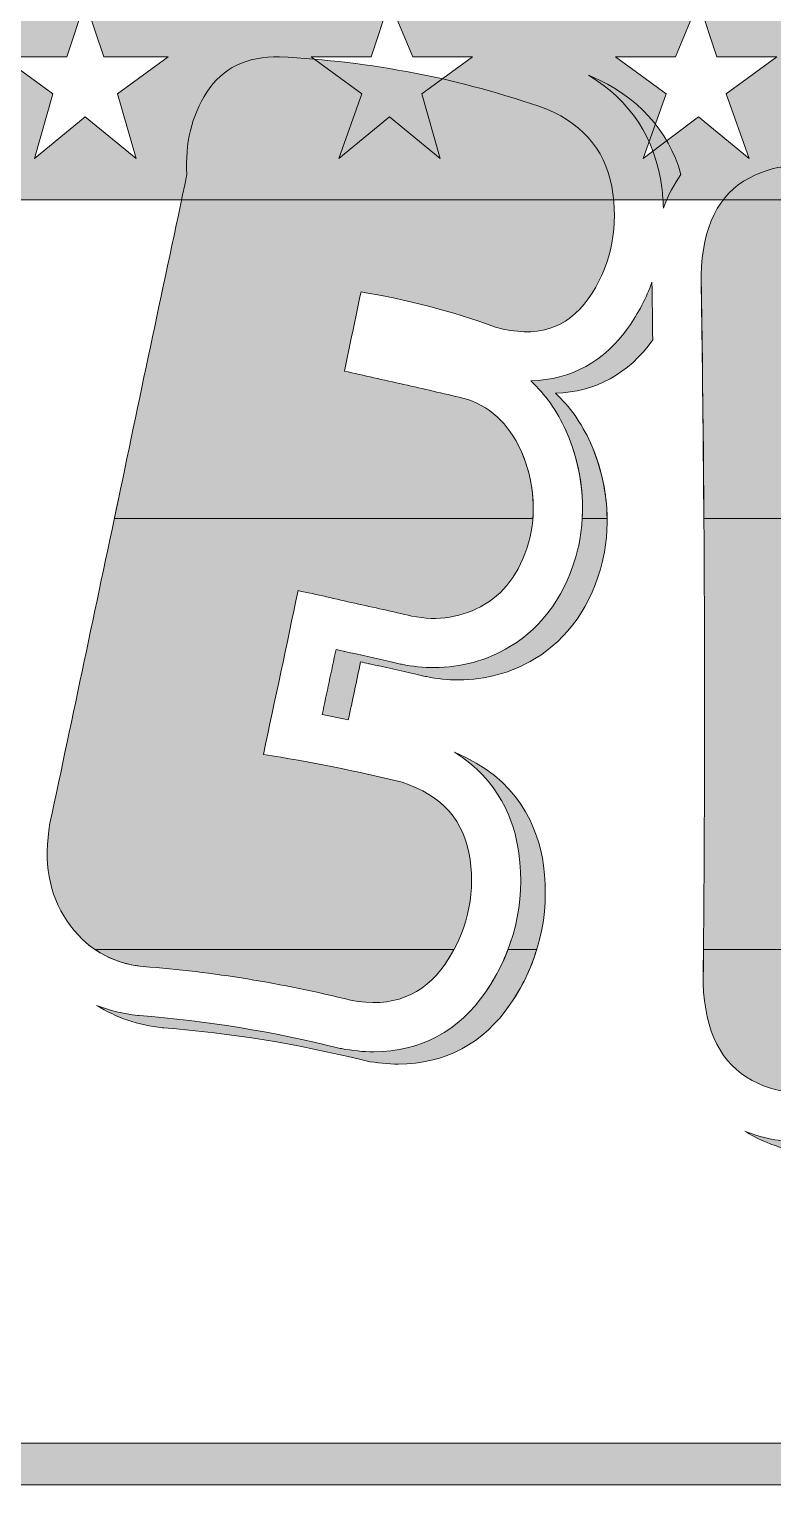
# Model space of a CAD drawing. Header units: inches. Extents: x 50 to 1030, y -795 to -172.
# Drawn here: x 300.8 to 467.4, y -782.2 to -456.2 of the extents above; entities that cross this region are included whole.
import ezdxf

# ---------------------------------------------------------------- set-up
doc = ezdxf.new("R2010")
doc.units = ezdxf.units.IN
doc.header["$MEASUREMENT"] = 0
doc.layers.add('Layer 1', color=7, linetype='Continuous')

# ---------------------------------------------------------------- blocks, each defined once
blk = doc.blocks.new('block 4')
at = {"layer": 'Layer 1', "true_color": 0x2b568d}
h = blk.add_hatch(color=167, dxfattribs=at)
h.dxf.hatch_style = 2
edge = h.paths.add_edge_path()
edge.add_spline(control_points=[(372.81, -673.63), (382.07, -675.38), (389.09, -672.64), (393.96, -665.53), (398.82, -658.52), (400.69, -650.64), (399.57, -642.11), (398.35, -633.46), (393.3, -627.77), (384.32, -624.81), (374.03, -622.3), (363.74, -620.22), (353.26, -618.57), (355.88, -606.31), (358.5, -594.06), (361.02, -581.91), (365.23, -582.78), (369.54, -583.77), (373.75, -584.75), (377.96, -585.63), (382.17, -586.61), (386.47, -587.6), (392.37, -588.8), (397.89, -587.93), (402.84, -584.97), (407.8, -582.02), (411.26, -576.98), (413.04, -569.87), (414.44, -563.3), (413.69, -556.84), (410.98, -550.6), (408.18, -544.36), (403.78, -540.42), (397.98, -538.78), (393.49, -537.8), (389.09, -536.7), (384.69, -535.72), (380.2, -534.73), (375.81, -533.75), (371.41, -532.76), (371.97, -529.81), (372.62, -526.85), (373.28, -523.9), (373.84, -520.94), (374.5, -517.98), (375.15, -515.03), (385.25, -516.67), (395.27, -519.3), (405.28, -522.91), (414.35, -525.43), (421.27, -523.35), (426.05, -516.56), (430.82, -509.77), (432.69, -501.89), (431.57, -493.03), (430.44, -484.16), (425.48, -477.81), (416.78, -474.09), (397.23, -467.2), (377.3, -463.37), (356.91, -462.38), (349.52, -462.27), (344.09, -464.9), (340.63, -470.26), (337.17, -475.63), (335.67, -481.75), (336.14, -488.76), (331, -512.95), (325.85, -537.14), (320.8, -561.44), (315.65, -585.63), (310.6, -609.82), (305.45, -634.01), (303.96, -642.65), (305.17, -649.88), (309.29, -655.9), (313.4, -661.92), (319.02, -665.31), (326.32, -666.08), (342.03, -667.28), (357.47, -669.8), (372.81, -673.63)], knot_values=[0, 0, 0, 0, 1, 1, 1, 2, 2, 2, 3, 3, 3, 4, 4, 4, 5, 5, 5, 6, 6, 6, 7, 7, 7, 8, 8, 8, 9, 9, 9, 10, 10, 10, 11, 11, 11, 12, 12, 12, 13, 13, 13, 14, 14, 14, 15, 15, 15, 16, 16, 16, 17, 17, 17, 18, 18, 18, 19, 19, 19, 20, 20, 20, 21, 21, 21, 22, 22, 22, 23, 23, 23, 24, 24, 24, 25, 25, 25, 26, 26, 26, 27, 27, 27, 27], degree=3, periodic=1)
h = blk.add_hatch(color=167, dxfattribs=at)
h.dxf.hatch_style = 2
edge = h.paths.add_edge_path()
edge.add_spline(control_points=[(426.63, -466.71), (426.44, -466.63), (426.25, -466.56), (426.06, -466.49), (435.44, -472.05), (441.11, -480.64), (442.51, -491.64), (442.7, -493.21), (442.82, -494.75), (442.87, -496.27), (443.94, -493.32), (445.31, -490.85), (446.81, -488.72), (443.94, -478.75), (437.09, -471.18), (426.63, -466.71)], knot_values=[0, 0, 0, 0, 1, 1, 1, 2, 2, 2, 3, 3, 3, 4, 4, 4, 5, 5, 5, 5], degree=3, periodic=1)
h = blk.add_hatch(color=167, dxfattribs=at)
h.dxf.hatch_style = 2
edge = h.paths.add_edge_path()
edge.add_spline(control_points=[(567.32, -680.53), (571.25, -675.6), (573.4, -669.58), (573.68, -662.46), (573.96, -655.35), (571.81, -649.44), (567.32, -644.73), (557.12, -634.88), (546.83, -625.36), (536.36, -615.95), (557.68, -599.64), (568.26, -576), (568.26, -545.02), (566.39, -521.49), (556.75, -503.54), (539.54, -491.17), (531.21, -485.91), (521.95, -483.4), (511.94, -483.72), (501.83, -484.05), (492.2, -486.02), (482.84, -489.53), (475.92, -485.91), (468.9, -485.91), (462.07, -489.53), (455.24, -493.14), (451.6, -500.36), (451.32, -511.31), (452.16, -564.06), (452.34, -616.93), (451.78, -669.8), (452.16, -680.74), (455.9, -687.97), (462.73, -691.58), (469.65, -695.19), (476.57, -695.19), (483.59, -691.58), (490.61, -687.97), (494.35, -680.74), (495, -669.8), (495.1, -660.82), (495.19, -651.74), (495.19, -642.76), (509.32, -654.91), (523.17, -667.5), (536.73, -680.53), (541.41, -685.01), (546.55, -687.31), (552.07, -687.64), (557.68, -687.97), (562.74, -685.56), (567.32, -680.53)], knot_values=[0, 0, 0, 0, 1, 1, 1, 2, 2, 2, 3, 3, 3, 4, 4, 4, 5, 5, 5, 6, 6, 6, 7, 7, 7, 8, 8, 8, 9, 9, 9, 10, 10, 10, 11, 11, 11, 12, 12, 12, 13, 13, 13, 14, 14, 14, 15, 15, 15, 16, 16, 16, 17, 17, 17, 17], degree=3, periodic=1)
edge = h.paths.add_edge_path()
edge.add_spline(control_points=[(515.68, -572.49), (509.88, -577.53), (503.33, -581.36), (496.22, -583.99), (496.13, -583.99), (496.03, -583.99), (495.94, -583.99), (495.66, -583.88), (495.47, -583.88), (495.28, -583.77), (495.19, -568.55), (495.1, -553.34), (494.91, -538.01), (502.3, -535.06), (509.13, -534.18), (515.4, -535.28), (521.67, -536.37), (524.94, -542.17), (525.13, -552.57), (524.57, -560.78), (521.48, -567.46), (515.68, -572.49)], knot_values=[0, 0, 0, 0, 1, 1, 1, 2, 2, 2, 3, 3, 3, 4, 4, 4, 5, 5, 5, 6, 6, 6, 7, 7, 7, 7], degree=3, periodic=1)
h = blk.add_hatch(color=167, dxfattribs=at)
h.dxf.hatch_style = 2
edge = h.paths.add_edge_path()
edge.add_spline(control_points=[(435.07, -522.91), (429.7, -530.53), (422.15, -534.68), (413.18, -534.95), (416.4, -537.92), (419.05, -541.65), (421.04, -546.08), (421.06, -546.12), (421.08, -546.16), (421.1, -546.21), (424.78, -554.68), (425.69, -563.41), (423.82, -572.17), (423.8, -572.29), (423.77, -572.42), (423.74, -572.54), (421.28, -582.39), (416.01, -589.96), (408.49, -594.44), (403.25, -597.57), (397.53, -599.15), (391.49, -599.15), (389.12, -599.15), (386.69, -598.9), (384.27, -598.4), (384.18, -598.39), (384.09, -598.37), (384.01, -598.35), (384.01, -598.35), (381.92, -597.87), (381.92, -597.87), (378.32, -597.04), (374.92, -596.26), (371.5, -595.55), (371.41, -595.53), (371.33, -595.51), (371.24, -595.49), (370.68, -595.36), (370.11, -595.23), (369.53, -595.09), (368.51, -599.94), (367.47, -604.81), (366.44, -609.66), (368.39, -610.02), (370.34, -610.44), (372.29, -610.84), (373.21, -606.52), (374.13, -602.18), (375.04, -597.85), (375.63, -597.98), (376.2, -598.12), (376.75, -598.25), (376.84, -598.27), (376.93, -598.29), (377.01, -598.3), (380.43, -599.02), (383.83, -599.8), (387.43, -600.62), (387.43, -600.62), (389.52, -601.1), (389.52, -601.1), (389.61, -601.12), (389.69, -601.14), (389.78, -601.16), (392.2, -601.65), (394.63, -601.9), (397.01, -601.9), (403.05, -601.9), (408.77, -600.32), (414, -597.2), (421.52, -592.72), (426.79, -585.15), (429.25, -575.29), (429.28, -575.17), (429.31, -575.05), (429.34, -574.93), (431.21, -566.17), (430.29, -557.43), (426.61, -548.96), (426.59, -548.92), (426.57, -548.88), (426.55, -548.83), (424.56, -544.41), (421.91, -540.67), (418.7, -537.71), (427.62, -537.44), (435.14, -533.32), (440.49, -525.78), (440.43, -521.47), (440.38, -517.17), (440.31, -512.87), (439.03, -516.37), (437.3, -519.73), (435.07, -522.91)], knot_values=[0, 0, 0, 0, 1, 1, 1, 2, 2, 2, 3, 3, 3, 4, 4, 4, 5, 5, 5, 6, 6, 6, 7, 7, 7, 8, 8, 8, 9, 9, 9, 10, 10, 10, 11, 11, 11, 12, 12, 12, 13, 13, 13, 14, 14, 14, 15, 15, 15, 16, 16, 16, 17, 17, 17, 18, 18, 18, 19, 19, 19, 20, 20, 20, 21, 21, 21, 22, 22, 22, 23, 23, 23, 24, 24, 24, 25, 25, 25, 26, 26, 26, 27, 27, 27, 28, 28, 28, 29, 29, 29, 30, 30, 30, 31, 31, 31, 31], degree=3, periodic=1)
h = blk.add_hatch(color=167, dxfattribs=at)
h.dxf.hatch_style = 2
edge = h.paths.add_edge_path()
edge.add_spline(control_points=[(396.04, -618.11), (406.03, -624.21), (409.47, -633.34), (410.5, -640.67), (411.97, -651.87), (409.39, -662.64), (403.06, -671.75), (397.06, -680.53), (388.39, -685.17), (377.99, -685.17), (375.67, -685.17), (373.24, -684.93), (370.76, -684.46), (370.56, -684.42), (370.35, -684.38), (370.14, -684.33), (355.44, -680.66), (340.41, -678.22), (325.47, -677.07), (325.37, -677.06), (325.27, -677.06), (325.16, -677.04), (321.88, -676.7), (318.8, -675.9), (315.9, -674.77), (320.25, -677.5), (325.21, -679.23), (330.68, -679.8), (330.78, -679.81), (330.88, -679.82), (330.99, -679.83), (345.93, -680.97), (360.96, -683.41), (375.66, -687.08), (375.86, -687.14), (376.07, -687.18), (376.28, -687.22), (378.75, -687.69), (381.18, -687.93), (383.5, -687.93), (393.9, -687.93), (402.57, -683.29), (408.57, -674.51), (414.9, -665.4), (417.49, -654.63), (416.02, -643.43), (414.82, -634.89), (410.34, -623.9), (396.04, -618.11)], knot_values=[0, 0, 0, 0, 1, 1, 1, 2, 2, 2, 3, 3, 3, 4, 4, 4, 5, 5, 5, 6, 6, 6, 7, 7, 7, 8, 8, 8, 9, 9, 9, 10, 10, 10, 11, 11, 11, 12, 12, 12, 13, 13, 13, 14, 14, 14, 15, 15, 15, 16, 16, 16, 16], degree=3, periodic=1)
h = blk.add_hatch(color=167, dxfattribs=at)
h.dxf.hatch_style = 2
edge = h.paths.add_edge_path()
edge.add_spline(control_points=[(506.03, -669.91), (506.03, -670.09), (506.02, -670.28), (506.01, -670.46), (504.89, -689.2), (495.94, -697.62), (488.64, -701.39), (483.57, -703.99), (478.35, -705.32), (473.12, -705.32), (469.1, -705.32), (465.09, -704.52), (461.15, -702.95), (461.8, -703.36), (462.45, -703.75), (463.09, -704.09), (468.18, -706.74), (473.39, -708.07), (478.64, -708.07), (483.86, -708.07), (489.08, -706.75), (494.15, -704.14), (501.46, -700.38), (510.41, -691.96), (511.53, -673.21), (511.54, -673.03), (511.54, -672.85), (511.54, -672.67), (511.55, -672.47), (511.55, -672.27), (511.55, -672.07), (509.72, -670.39), (507.9, -668.7), (506.06, -667.04), (506.05, -668), (506.04, -668.96), (506.03, -669.91)], knot_values=[0, 0, 0, 0, 1, 1, 1, 2, 2, 2, 3, 3, 3, 4, 4, 4, 5, 5, 5, 6, 6, 6, 7, 7, 7, 8, 8, 8, 9, 9, 9, 10, 10, 10, 11, 11, 11, 12, 12, 12, 12], degree=3, periodic=1)
at = {"layer": 'Layer 1', "lineweight": 0}
for points, knots in [([(372.81, -673.63), (382.07, -675.38), (389.09, -672.64), (393.96, -665.53), (398.82, -658.52), (400.69, -650.64), (399.57, -642.11), (398.35, -633.46), (393.3, -627.77), (384.32, -624.81), (374.03, -622.3), (363.74, -620.22), (353.26, -618.57), (355.88, -606.31), (358.5, -594.06), (361.02, -581.91), (365.23, -582.78), (369.54, -583.77), (373.75, -584.75), (377.96, -585.63), (382.17, -586.61), (386.47, -587.6), (392.37, -588.8), (397.89, -587.93), (402.84, -584.97), (407.8, -582.02), (411.26, -576.98), (413.04, -569.87), (414.44, -563.3), (413.69, -556.84), (410.98, -550.6), (408.18, -544.36), (403.78, -540.42), (397.98, -538.78), (393.49, -537.8), (389.09, -536.7), (384.69, -535.72), (380.2, -534.73), (375.81, -533.75), (371.41, -532.76), (371.97, -529.81), (372.62, -526.85), (373.28, -523.9), (373.84, -520.94), (374.5, -517.98), (375.15, -515.03), (385.25, -516.67), (395.27, -519.3), (405.28, -522.91), (414.35, -525.43), (421.27, -523.35), (426.05, -516.56), (430.82, -509.77), (432.69, -501.89), (431.57, -493.03), (430.44, -484.16), (425.48, -477.81), (416.78, -474.09), (397.23, -467.2), (377.3, -463.37), (356.91, -462.38), (349.52, -462.27), (344.09, -464.9), (340.63, -470.26), (337.17, -475.63), (335.67, -481.75), (336.14, -488.76), (331, -512.95), (325.85, -537.14), (320.8, -561.44), (315.65, -585.63), (310.6, -609.82), (305.45, -634.01), (303.96, -642.65), (305.17, -649.88), (309.29, -655.9), (313.4, -661.92), (319.02, -665.31), (326.32, -666.08), (342.03, -667.28), (357.47, -669.8), (372.81, -673.63)], [0, 0, 0, 0, 1, 1, 1, 2, 2, 2, 3, 3, 3, 4, 4, 4, 5, 5, 5, 6, 6, 6, 7, 7, 7, 8, 8, 8, 9, 9, 9, 10, 10, 10, 11, 11, 11, 12, 12, 12, 13, 13, 13, 14, 14, 14, 15, 15, 15, 16, 16, 16, 17, 17, 17, 18, 18, 18, 19, 19, 19, 20, 20, 20, 21, 21, 21, 22, 22, 22, 23, 23, 23, 24, 24, 24, 25, 25, 25, 26, 26, 26, 27, 27, 27, 27]), ([(426.63, -466.71), (426.44, -466.63), (426.25, -466.56), (426.06, -466.49), (435.44, -472.05), (441.11, -480.64), (442.51, -491.64), (442.7, -493.21), (442.82, -494.75), (442.87, -496.27), (443.94, -493.32), (445.31, -490.85), (446.81, -488.72), (443.94, -478.75), (437.09, -471.18), (426.63, -466.71)], [0, 0, 0, 0, 1, 1, 1, 2, 2, 2, 3, 3, 3, 4, 4, 4, 5, 5, 5, 5]), ([(567.32, -680.53), (571.25, -675.6), (573.4, -669.58), (573.68, -662.46), (573.96, -655.35), (571.81, -649.44), (567.32, -644.73), (557.12, -634.88), (546.83, -625.36), (536.36, -615.95), (557.68, -599.64), (568.26, -576), (568.26, -545.02), (566.39, -521.49), (556.75, -503.54), (539.54, -491.17), (531.21, -485.91), (521.95, -483.4), (511.94, -483.72), (501.83, -484.05), (492.2, -486.02), (482.84, -489.53), (475.92, -485.91), (468.9, -485.91), (462.07, -489.53), (455.24, -493.14), (451.6, -500.36), (451.32, -511.31), (452.16, -564.06), (452.34, -616.93), (451.78, -669.8), (452.16, -680.74), (455.9, -687.97), (462.73, -691.58), (469.65, -695.19), (476.57, -695.19), (483.59, -691.58), (490.61, -687.97), (494.35, -680.74), (495, -669.8), (495.1, -660.82), (495.19, -651.74), (495.19, -642.76), (509.32, -654.91), (523.17, -667.5), (536.73, -680.53), (541.41, -685.01), (546.55, -687.31), (552.07, -687.64), (557.68, -687.97), (562.74, -685.56), (567.32, -680.53)], [0, 0, 0, 0, 1, 1, 1, 2, 2, 2, 3, 3, 3, 4, 4, 4, 5, 5, 5, 6, 6, 6, 7, 7, 7, 8, 8, 8, 9, 9, 9, 10, 10, 10, 11, 11, 11, 12, 12, 12, 13, 13, 13, 14, 14, 14, 15, 15, 15, 16, 16, 16, 17, 17, 17, 17]), ([(435.07, -522.91), (429.7, -530.53), (422.15, -534.68), (413.18, -534.95), (416.4, -537.92), (419.05, -541.65), (421.04, -546.08), (421.06, -546.12), (421.08, -546.16), (421.1, -546.21), (424.78, -554.68), (425.69, -563.41), (423.82, -572.17), (423.8, -572.29), (423.77, -572.42), (423.74, -572.54), (421.28, -582.39), (416.01, -589.96), (408.49, -594.44), (403.25, -597.57), (397.53, -599.15), (391.49, -599.15), (389.12, -599.15), (386.69, -598.9), (384.27, -598.4), (384.18, -598.39), (384.09, -598.37), (384.01, -598.35), (384.01, -598.35), (381.92, -597.87), (381.92, -597.87), (378.32, -597.04), (374.92, -596.26), (371.5, -595.55), (371.41, -595.53), (371.33, -595.51), (371.24, -595.49), (370.68, -595.36), (370.11, -595.23), (369.53, -595.09), (368.51, -599.94), (367.47, -604.81), (366.44, -609.66), (368.39, -610.02), (370.34, -610.44), (372.29, -610.84), (373.21, -606.52), (374.13, -602.18), (375.04, -597.85), (375.63, -597.98), (376.2, -598.12), (376.75, -598.25), (376.84, -598.27), (376.93, -598.29), (377.01, -598.3), (380.43, -599.02), (383.83, -599.8), (387.43, -600.62), (387.43, -600.62), (389.52, -601.1), (389.52, -601.1), (389.61, -601.12), (389.69, -601.14), (389.78, -601.16), (392.2, -601.65), (394.63, -601.9), (397.01, -601.9), (403.05, -601.9), (408.77, -600.32), (414, -597.2), (421.52, -592.72), (426.79, -585.15), (429.25, -575.29), (429.28, -575.17), (429.31, -575.05), (429.34, -574.93), (431.21, -566.17), (430.29, -557.43), (426.61, -548.96), (426.59, -548.92), (426.57, -548.88), (426.55, -548.83), (424.56, -544.41), (421.91, -540.67), (418.7, -537.71), (427.62, -537.44), (435.14, -533.32), (440.49, -525.78), (440.43, -521.47), (440.38, -517.17), (440.31, -512.87), (439.03, -516.37), (437.3, -519.73), (435.07, -522.91)], [0, 0, 0, 0, 1, 1, 1, 2, 2, 2, 3, 3, 3, 4, 4, 4, 5, 5, 5, 6, 6, 6, 7, 7, 7, 8, 8, 8, 9, 9, 9, 10, 10, 10, 11, 11, 11, 12, 12, 12, 13, 13, 13, 14, 14, 14, 15, 15, 15, 16, 16, 16, 17, 17, 17, 18, 18, 18, 19, 19, 19, 20, 20, 20, 21, 21, 21, 22, 22, 22, 23, 23, 23, 24, 24, 24, 25, 25, 25, 26, 26, 26, 27, 27, 27, 28, 28, 28, 29, 29, 29, 30, 30, 30, 31, 31, 31, 31]), ([(396.04, -618.11), (406.03, -624.21), (409.47, -633.34), (410.5, -640.67), (411.97, -651.87), (409.39, -662.64), (403.06, -671.75), (397.06, -680.53), (388.39, -685.17), (377.99, -685.17), (375.67, -685.17), (373.24, -684.93), (370.76, -684.46), (370.56, -684.42), (370.35, -684.38), (370.14, -684.33), (355.44, -680.66), (340.41, -678.22), (325.47, -677.07), (325.37, -677.06), (325.27, -677.06), (325.16, -677.04), (321.88, -676.7), (318.8, -675.9), (315.9, -674.77), (320.25, -677.5), (325.21, -679.23), (330.68, -679.8), (330.78, -679.81), (330.88, -679.82), (330.99, -679.83), (345.93, -680.97), (360.96, -683.41), (375.66, -687.08), (375.86, -687.14), (376.07, -687.18), (376.28, -687.22), (378.75, -687.69), (381.18, -687.93), (383.5, -687.93), (393.9, -687.93), (402.57, -683.29), (408.57, -674.51), (414.9, -665.4), (417.49, -654.63), (416.02, -643.43), (414.82, -634.89), (410.34, -623.9), (396.04, -618.11)], [0, 0, 0, 0, 1, 1, 1, 2, 2, 2, 3, 3, 3, 4, 4, 4, 5, 5, 5, 6, 6, 6, 7, 7, 7, 8, 8, 8, 9, 9, 9, 10, 10, 10, 11, 11, 11, 12, 12, 12, 13, 13, 13, 14, 14, 14, 15, 15, 15, 16, 16, 16, 16]), ([(506.03, -669.91), (506.03, -670.09), (506.02, -670.28), (506.01, -670.46), (504.89, -689.2), (495.94, -697.62), (488.64, -701.39), (483.57, -703.99), (478.35, -705.32), (473.12, -705.32), (469.1, -705.32), (465.09, -704.52), (461.15, -702.95), (461.8, -703.36), (462.45, -703.75), (463.09, -704.09), (468.18, -706.74), (473.39, -708.07), (478.64, -708.07), (483.86, -708.07), (489.08, -706.75), (494.15, -704.14), (501.46, -700.38), (510.41, -691.96), (511.53, -673.21), (511.54, -673.03), (511.54, -672.85), (511.54, -672.67), (511.55, -672.47), (511.55, -672.27), (511.55, -672.07), (509.72, -670.39), (507.9, -668.7), (506.06, -667.04), (506.05, -668), (506.04, -668.96), (506.03, -669.91)], [0, 0, 0, 0, 1, 1, 1, 2, 2, 2, 3, 3, 3, 4, 4, 4, 5, 5, 5, 6, 6, 6, 7, 7, 7, 8, 8, 8, 9, 9, 9, 10, 10, 10, 11, 11, 11, 12, 12, 12, 12])]:
    blk.add_open_spline(points, degree=3, knots=knots, dxfattribs=at)
blk = doc.blocks.new('block 5')
at = {"layer": 'Layer 1', "true_color": 0xd21b30}
h = blk.add_hatch(color=242, dxfattribs=at)
h.dxf.hatch_style = 2
edge = h.paths.add_edge_path()
edge.add_spline(control_points=[(319.89, -565.74), (319.89, -565.74), (413.62, -565.74), (413.62, -565.74), (414.02, -560.59), (413.12, -555.53), (410.98, -550.6), (408.18, -544.36), (403.78, -540.42), (397.98, -538.78), (393.49, -537.8), (389.09, -536.7), (384.69, -535.72), (380.2, -534.73), (375.81, -533.75), (371.41, -532.76), (371.97, -529.81), (372.62, -526.85), (373.28, -523.9), (373.84, -520.94), (374.5, -517.98), (375.15, -515.03), (385.25, -516.67), (395.27, -519.3), (405.28, -522.91), (414.35, -525.43), (421.27, -523.35), (426.05, -516.56), (430.82, -509.77), (432.69, -501.89), (431.57, -493.03), (430.44, -484.16), (425.48, -477.81), (416.78, -474.09), (397.23, -467.2), (377.3, -463.37), (356.91, -462.38), (349.52, -462.27), (344.09, -464.9), (340.63, -470.26), (337.17, -475.63), (335.67, -481.75), (336.14, -488.76), (331, -512.95), (325.85, -537.14), (320.8, -561.44), (320.49, -562.87), (320.19, -564.31), (319.89, -565.74)], knot_values=[0, 0, 0, 0, 1, 1, 1, 2, 2, 2, 3, 3, 3, 4, 4, 4, 5, 5, 5, 6, 6, 6, 7, 7, 7, 8, 8, 8, 9, 9, 9, 10, 10, 10, 11, 11, 11, 12, 12, 12, 13, 13, 13, 14, 14, 14, 15, 15, 15, 16, 16, 16, 16], degree=3, periodic=1)
h = blk.add_hatch(color=242, dxfattribs=at)
h.dxf.hatch_style = 2
edge = h.paths.add_edge_path()
edge.add_spline(control_points=[(426.63, -466.71), (426.44, -466.63), (426.25, -466.56), (426.06, -466.49), (435.44, -472.05), (441.11, -480.64), (442.51, -491.64), (442.7, -493.21), (442.82, -494.75), (442.87, -496.27), (443.94, -493.32), (445.31, -490.85), (446.81, -488.72), (443.94, -478.75), (437.09, -471.18), (426.63, -466.71)], knot_values=[0, 0, 0, 0, 1, 1, 1, 2, 2, 2, 3, 3, 3, 4, 4, 4, 5, 5, 5, 5], degree=3, periodic=1)
h = blk.add_hatch(color=242, dxfattribs=at)
h.dxf.hatch_style = 2
edge = h.paths.add_edge_path()
edge.add_spline(control_points=[(495.17, -565.74), (495.1, -556.52), (495.02, -547.29), (494.91, -538.01), (502.3, -535.06), (509.13, -534.18), (515.4, -535.28), (521.67, -536.37), (524.94, -542.17), (525.13, -552.57), (524.79, -557.53), (523.51, -561.92), (521.29, -565.74), (521.29, -565.74), (566.46, -565.74), (566.46, -565.74), (567.64, -559.24), (568.26, -552.34), (568.26, -545.02), (566.39, -521.49), (556.75, -503.54), (539.54, -491.17), (531.21, -485.91), (521.95, -483.4), (511.94, -483.72), (501.83, -484.05), (492.2, -486.02), (482.84, -489.53), (475.92, -485.91), (468.9, -485.91), (462.07, -489.53), (455.24, -493.14), (451.6, -500.36), (451.32, -511.31), (451.6, -529.44), (451.79, -547.59), (451.92, -565.74), (451.92, -565.74), (495.17, -565.74), (495.17, -565.74)], knot_values=[0, 0, 0, 0, 1, 1, 1, 2, 2, 2, 3, 3, 3, 4, 4, 4, 5, 5, 5, 6, 6, 6, 7, 7, 7, 8, 8, 8, 9, 9, 9, 10, 10, 10, 11, 11, 11, 12, 12, 12, 13, 13, 13, 13], degree=3, periodic=1)
h = blk.add_hatch(color=242, dxfattribs=at)
h.dxf.hatch_style = 2
edge = h.paths.add_edge_path()
edge.add_spline(control_points=[(421.1, -546.21), (423.88, -552.6), (425.07, -559.15), (424.69, -565.74), (424.69, -565.74), (430.26, -565.74), (430.26, -565.74), (430.21, -560.08), (429, -554.47), (426.61, -548.96), (426.59, -548.92), (426.57, -548.88), (426.55, -548.83), (424.56, -544.41), (421.91, -540.67), (418.7, -537.71), (427.62, -537.44), (435.14, -533.32), (440.49, -525.78), (440.43, -521.47), (440.38, -517.17), (440.31, -512.87), (439.03, -516.37), (437.3, -519.73), (435.07, -522.91), (429.7, -530.53), (422.15, -534.68), (413.18, -534.95), (416.4, -537.92), (419.05, -541.65), (421.04, -546.08), (421.06, -546.12), (421.08, -546.16), (421.1, -546.21)], knot_values=[0, 0, 0, 0, 1, 1, 1, 2, 2, 2, 3, 3, 3, 4, 4, 4, 5, 5, 5, 6, 6, 6, 7, 7, 7, 8, 8, 8, 9, 9, 9, 10, 10, 10, 11, 11, 11, 11], degree=3, periodic=1)
h = blk.add_hatch(color=242, dxfattribs=at)
h.dxf.hatch_style = 2
edge = h.paths.add_edge_path()
edge.add_spline(control_points=[(315.54, -662.23), (318.62, -664.34), (322.19, -665.64), (326.32, -666.08), (342.03, -667.28), (357.47, -669.8), (372.81, -673.63), (382.07, -675.38), (389.09, -672.64), (393.96, -665.53), (394.7, -664.45), (395.36, -663.35), (395.96, -662.23), (395.96, -662.23), (315.54, -662.23), (315.54, -662.23)], knot_values=[0, 0, 0, 0, 1, 1, 1, 2, 2, 2, 3, 3, 3, 4, 4, 4, 5, 5, 5, 5], degree=3, periodic=1)
h = blk.add_hatch(color=242, dxfattribs=at)
h.dxf.hatch_style = 2
edge = h.paths.add_edge_path()
edge.add_spline(control_points=[(408.04, -662.23), (406.78, -665.55), (405.14, -668.75), (403.06, -671.75), (397.06, -680.53), (388.39, -685.17), (377.99, -685.17), (375.67, -685.17), (373.24, -684.93), (370.76, -684.46), (370.56, -684.42), (370.35, -684.38), (370.14, -684.33), (355.44, -680.66), (340.41, -678.22), (325.47, -677.07), (325.37, -677.06), (325.27, -677.06), (325.16, -677.04), (321.88, -676.7), (318.8, -675.9), (315.9, -674.77), (320.25, -677.5), (325.21, -679.23), (330.68, -679.8), (330.78, -679.81), (330.88, -679.82), (330.99, -679.83), (345.93, -680.97), (360.96, -683.41), (375.66, -687.08), (375.86, -687.14), (376.07, -687.18), (376.28, -687.22), (378.75, -687.69), (381.18, -687.93), (383.5, -687.93), (393.9, -687.93), (402.57, -683.29), (408.57, -674.51), (411.23, -670.68), (413.19, -666.55), (414.5, -662.23), (414.5, -662.23), (408.04, -662.23), (408.04, -662.23)], knot_values=[0, 0, 0, 0, 1, 1, 1, 2, 2, 2, 3, 3, 3, 4, 4, 4, 5, 5, 5, 6, 6, 6, 7, 7, 7, 8, 8, 8, 9, 9, 9, 10, 10, 10, 11, 11, 11, 12, 12, 12, 13, 13, 13, 14, 14, 14, 15, 15, 15, 15], degree=3, periodic=1)
h = blk.add_hatch(color=242, dxfattribs=at)
h.dxf.hatch_style = 2
edge = h.paths.add_edge_path()
edge.add_spline(control_points=[(451.84, -662.23), (451.81, -664.75), (451.81, -667.28), (451.78, -669.8), (452.16, -680.74), (455.9, -687.97), (462.73, -691.58), (469.65, -695.19), (476.57, -695.19), (483.59, -691.58), (490.61, -687.97), (494.35, -680.74), (495, -669.8), (495.03, -667.29), (495.05, -664.75), (495.08, -662.23), (495.08, -662.23), (451.84, -662.23), (451.84, -662.23)], knot_values=[0, 0, 0, 0, 1, 1, 1, 2, 2, 2, 3, 3, 3, 4, 4, 4, 5, 5, 5, 6, 6, 6, 6], degree=3, periodic=1)
h = blk.add_hatch(color=242, dxfattribs=at)
h.dxf.hatch_style = 2
edge = h.paths.add_edge_path()
edge.add_spline(control_points=[(506.03, -669.91), (506.03, -670.09), (506.02, -670.28), (506.01, -670.46), (504.89, -689.2), (495.94, -697.62), (488.64, -701.39), (483.57, -703.99), (478.35, -705.32), (473.12, -705.32), (469.1, -705.32), (465.09, -704.52), (461.15, -702.95), (461.8, -703.36), (462.45, -703.75), (463.09, -704.09), (468.18, -706.74), (473.39, -708.07), (478.64, -708.07), (483.86, -708.07), (489.08, -706.75), (494.15, -704.14), (501.46, -700.38), (510.41, -691.96), (511.53, -673.21), (511.54, -673.03), (511.54, -672.85), (511.54, -672.67), (511.55, -672.47), (511.55, -672.27), (511.55, -672.07), (509.72, -670.39), (507.9, -668.7), (506.06, -667.04), (506.05, -668), (506.04, -668.96), (506.03, -669.91)], knot_values=[0, 0, 0, 0, 1, 1, 1, 2, 2, 2, 3, 3, 3, 4, 4, 4, 5, 5, 5, 6, 6, 6, 7, 7, 7, 8, 8, 8, 9, 9, 9, 10, 10, 10, 11, 11, 11, 12, 12, 12, 12], degree=3, periodic=1)
at = {"layer": 'Layer 1', "lineweight": 0}
for points, knots in [([(319.89, -565.74), (319.89, -565.74), (413.62, -565.74), (413.62, -565.74), (414.02, -560.59), (413.12, -555.53), (410.98, -550.6), (408.18, -544.36), (403.78, -540.42), (397.98, -538.78), (393.49, -537.8), (389.09, -536.7), (384.69, -535.72), (380.2, -534.73), (375.81, -533.75), (371.41, -532.76), (371.97, -529.81), (372.62, -526.85), (373.28, -523.9), (373.84, -520.94), (374.5, -517.98), (375.15, -515.03), (385.25, -516.67), (395.27, -519.3), (405.28, -522.91), (414.35, -525.43), (421.27, -523.35), (426.05, -516.56), (430.82, -509.77), (432.69, -501.89), (431.57, -493.03), (430.44, -484.16), (425.48, -477.81), (416.78, -474.09), (397.23, -467.2), (377.3, -463.37), (356.91, -462.38), (349.52, -462.27), (344.09, -464.9), (340.63, -470.26), (337.17, -475.63), (335.67, -481.75), (336.14, -488.76), (331, -512.95), (325.85, -537.14), (320.8, -561.44), (320.49, -562.87), (320.19, -564.31), (319.89, -565.74)], [0, 0, 0, 0, 1, 1, 1, 2, 2, 2, 3, 3, 3, 4, 4, 4, 5, 5, 5, 6, 6, 6, 7, 7, 7, 8, 8, 8, 9, 9, 9, 10, 10, 10, 11, 11, 11, 12, 12, 12, 13, 13, 13, 14, 14, 14, 15, 15, 15, 16, 16, 16, 16]), ([(426.63, -466.71), (426.44, -466.63), (426.25, -466.56), (426.06, -466.49), (435.44, -472.05), (441.11, -480.64), (442.51, -491.64), (442.7, -493.21), (442.82, -494.75), (442.87, -496.27), (443.94, -493.32), (445.31, -490.85), (446.81, -488.72), (443.94, -478.75), (437.09, -471.18), (426.63, -466.71)], [0, 0, 0, 0, 1, 1, 1, 2, 2, 2, 3, 3, 3, 4, 4, 4, 5, 5, 5, 5]), ([(495.17, -565.74), (495.1, -556.52), (495.02, -547.29), (494.91, -538.01), (502.3, -535.06), (509.13, -534.18), (515.4, -535.28), (521.67, -536.37), (524.94, -542.17), (525.13, -552.57), (524.79, -557.53), (523.51, -561.92), (521.29, -565.74), (521.29, -565.74), (566.46, -565.74), (566.46, -565.74), (567.64, -559.24), (568.26, -552.34), (568.26, -545.02), (566.39, -521.49), (556.75, -503.54), (539.54, -491.17), (531.21, -485.91), (521.95, -483.4), (511.94, -483.72), (501.83, -484.05), (492.2, -486.02), (482.84, -489.53), (475.92, -485.91), (468.9, -485.91), (462.07, -489.53), (455.24, -493.14), (451.6, -500.36), (451.32, -511.31), (451.6, -529.44), (451.79, -547.59), (451.92, -565.74), (451.92, -565.74), (495.17, -565.74), (495.17, -565.74)], [0, 0, 0, 0, 1, 1, 1, 2, 2, 2, 3, 3, 3, 4, 4, 4, 5, 5, 5, 6, 6, 6, 7, 7, 7, 8, 8, 8, 9, 9, 9, 10, 10, 10, 11, 11, 11, 12, 12, 12, 13, 13, 13, 13]), ([(421.1, -546.21), (423.88, -552.6), (425.07, -559.15), (424.69, -565.74), (424.69, -565.74), (430.26, -565.74), (430.26, -565.74), (430.21, -560.08), (429, -554.47), (426.61, -548.96), (426.59, -548.92), (426.57, -548.88), (426.55, -548.83), (424.56, -544.41), (421.91, -540.67), (418.7, -537.71), (427.62, -537.44), (435.14, -533.32), (440.49, -525.78), (440.43, -521.47), (440.38, -517.17), (440.31, -512.87), (439.03, -516.37), (437.3, -519.73), (435.07, -522.91), (429.7, -530.53), (422.15, -534.68), (413.18, -534.95), (416.4, -537.92), (419.05, -541.65), (421.04, -546.08), (421.06, -546.12), (421.08, -546.16), (421.1, -546.21)], [0, 0, 0, 0, 1, 1, 1, 2, 2, 2, 3, 3, 3, 4, 4, 4, 5, 5, 5, 6, 6, 6, 7, 7, 7, 8, 8, 8, 9, 9, 9, 10, 10, 10, 11, 11, 11, 11]), ([(315.54, -662.23), (318.62, -664.34), (322.19, -665.64), (326.32, -666.08), (342.03, -667.28), (357.47, -669.8), (372.81, -673.63), (382.07, -675.38), (389.09, -672.64), (393.96, -665.53), (394.7, -664.45), (395.36, -663.35), (395.96, -662.23), (395.96, -662.23), (315.54, -662.23), (315.54, -662.23)], [0, 0, 0, 0, 1, 1, 1, 2, 2, 2, 3, 3, 3, 4, 4, 4, 5, 5, 5, 5]), ([(408.04, -662.23), (406.78, -665.55), (405.14, -668.75), (403.06, -671.75), (397.06, -680.53), (388.39, -685.17), (377.99, -685.17), (375.67, -685.17), (373.24, -684.93), (370.76, -684.46), (370.56, -684.42), (370.35, -684.38), (370.14, -684.33), (355.44, -680.66), (340.41, -678.22), (325.47, -677.07), (325.37, -677.06), (325.27, -677.06), (325.16, -677.04), (321.88, -676.7), (318.8, -675.9), (315.9, -674.77), (320.25, -677.5), (325.21, -679.23), (330.68, -679.8), (330.78, -679.81), (330.88, -679.82), (330.99, -679.83), (345.93, -680.97), (360.96, -683.41), (375.66, -687.08), (375.86, -687.14), (376.07, -687.18), (376.28, -687.22), (378.75, -687.69), (381.18, -687.93), (383.5, -687.93), (393.9, -687.93), (402.57, -683.29), (408.57, -674.51), (411.23, -670.68), (413.19, -666.55), (414.5, -662.23), (414.5, -662.23), (408.04, -662.23), (408.04, -662.23)], [0, 0, 0, 0, 1, 1, 1, 2, 2, 2, 3, 3, 3, 4, 4, 4, 5, 5, 5, 6, 6, 6, 7, 7, 7, 8, 8, 8, 9, 9, 9, 10, 10, 10, 11, 11, 11, 12, 12, 12, 13, 13, 13, 14, 14, 14, 15, 15, 15, 15]), ([(451.84, -662.23), (451.81, -664.75), (451.81, -667.28), (451.78, -669.8), (452.16, -680.74), (455.9, -687.97), (462.73, -691.58), (469.65, -695.19), (476.57, -695.19), (483.59, -691.58), (490.61, -687.97), (494.35, -680.74), (495, -669.8), (495.03, -667.29), (495.05, -664.75), (495.08, -662.23), (495.08, -662.23), (451.84, -662.23), (451.84, -662.23)], [0, 0, 0, 0, 1, 1, 1, 2, 2, 2, 3, 3, 3, 4, 4, 4, 5, 5, 5, 6, 6, 6, 6]), ([(506.03, -669.91), (506.03, -670.09), (506.02, -670.28), (506.01, -670.46), (504.89, -689.2), (495.94, -697.62), (488.64, -701.39), (483.57, -703.99), (478.35, -705.32), (473.12, -705.32), (469.1, -705.32), (465.09, -704.52), (461.15, -702.95), (461.8, -703.36), (462.45, -703.75), (463.09, -704.09), (468.18, -706.74), (473.39, -708.07), (478.64, -708.07), (483.86, -708.07), (489.08, -706.75), (494.15, -704.14), (501.46, -700.38), (510.41, -691.96), (511.53, -673.21), (511.54, -673.03), (511.54, -672.85), (511.54, -672.67), (511.55, -672.47), (511.55, -672.27), (511.55, -672.07), (509.72, -670.39), (507.9, -668.7), (506.06, -667.04), (506.05, -668), (506.04, -668.96), (506.03, -669.91)], [0, 0, 0, 0, 1, 1, 1, 2, 2, 2, 3, 3, 3, 4, 4, 4, 5, 5, 5, 6, 6, 6, 7, 7, 7, 8, 8, 8, 9, 9, 9, 10, 10, 10, 11, 11, 11, 12, 12, 12, 12])]:
    blk.add_open_spline(points, degree=3, knots=knots, dxfattribs=at)
blk = doc.blocks.new('block 3')
at = {"layer": 'Layer 1'}
for name in ['block 4', 'block 5']:
    blk.add_blockref(name, (0, 0), dxfattribs=at)
blk = doc.blocks.new('block 11')
at = {"layer": 'Layer 1', "true_color": 0x2b568d}
h = blk.add_hatch(color=167, dxfattribs=at)
h.paths.add_polyline_path([(279.27, -172.16), (693.49, -172.16), (693.49, -494.43), (279.27, -494.43)])
h.paths.add_polyline_path([(331.95, -196.94), (317.5, -196.94), (313.36, -184.52), (309.24, -196.94), (294.75, -196.94), (306.13, -205.22), (302, -219.67), (313.36, -210.37), (324.73, -218.63), (320.59, -205.22)])
h.paths.add_polyline_path([(673.87, -462.4), (660.42, -462.4), (655.25, -450.02), (651.12, -462.4), (637.73, -462.4), (649.06, -470.7), (643.9, -485.12), (655.25, -475.83), (666.66, -485.12), (662.47, -470.7)])
h.paths.add_polyline_path([(605.69, -462.4), (591.23, -462.4), (587.11, -450.02), (582.96, -462.4), (568.5, -462.4), (579.85, -470.7), (575.72, -485.12), (587.11, -475.83), (598.49, -485.12), (594.3, -470.7)])
h.paths.add_polyline_path([(536.48, -462.4), (523.05, -462.4), (518.91, -450.02), (514.77, -462.4), (500.32, -462.4), (511.68, -470.7), (506.5, -485.12), (518.91, -475.83), (530.27, -485.12), (526.12, -470.7)])
h.paths.add_polyline_path([(468.28, -462.4), (454.86, -462.4), (450.74, -450.02), (445.59, -462.4), (432.14, -462.4), (443.52, -470.7), (438.33, -485.12), (450.74, -475.83), (462.1, -485.12), (456.93, -470.7)])
h.paths.add_polyline_path([(400.13, -462.4), (386.71, -462.4), (381.53, -450.02), (377.38, -462.4), (363.98, -462.4), (375.34, -470.7), (370.17, -485.12), (381.53, -475.83), (392.9, -485.12), (388.79, -470.7)])
h.paths.add_polyline_path([(331.95, -462.4), (317.5, -462.4), (313.36, -450.02), (309.24, -462.4), (294.75, -462.4), (306.13, -470.7), (302, -485.12), (313.36, -475.83), (324.73, -485.12), (320.59, -470.7)])
h.paths.add_polyline_path([(637.73, -429.36), (624.29, -429.36), (620.14, -416.97), (616.05, -429.36), (601.57, -429.36), (612.91, -437.63), (607.75, -452.11), (620.14, -442.81), (631.51, -451.07), (626.33, -437.63)])
h.paths.add_polyline_path([(569.56, -429.36), (556.12, -429.36), (550.96, -416.97), (546.84, -429.36), (533.35, -429.36), (544.75, -437.63), (539.56, -452.11), (550.96, -442.81), (562.3, -451.07), (558.16, -437.63)])
h.paths.add_polyline_path([(501.35, -429.36), (486.9, -429.36), (482.77, -416.97), (478.62, -429.36), (464.19, -429.36), (475.55, -437.63), (471.4, -452.11), (482.77, -442.81), (494.1, -451.07), (490, -437.63)])
h.paths.add_polyline_path([(433.18, -429.36), (418.74, -429.36), (414.58, -416.97), (410.47, -429.36), (395.98, -429.36), (407.34, -437.63), (403.21, -452.11), (414.58, -442.81), (425.94, -451.07), (421.82, -437.63)])
h.paths.add_polyline_path([(363.98, -429.36), (350.56, -429.36), (346.4, -416.97), (342.3, -429.36), (327.82, -429.36), (339.18, -437.63), (333.98, -452.11), (346.4, -442.81), (357.77, -451.07), (352.6, -437.63)])
h.paths.add_polyline_path([(637.73, -363.27), (624.29, -363.27), (620.14, -350.89), (616.05, -363.27), (601.57, -363.27), (612.91, -371.53), (607.75, -384.92), (620.14, -376.67), (631.51, -384.92), (626.33, -371.53)])
h.paths.add_polyline_path([(569.56, -363.27), (556.12, -363.27), (550.96, -350.89), (546.84, -363.27), (533.35, -363.27), (544.75, -371.53), (539.56, -384.92), (550.96, -376.67), (562.3, -384.92), (558.16, -371.53)])
h.paths.add_polyline_path([(501.35, -363.27), (486.9, -363.27), (482.77, -350.89), (478.62, -363.27), (464.19, -363.27), (475.55, -371.53), (471.4, -384.92), (482.77, -376.67), (494.1, -384.92), (490, -371.53)])
h.paths.add_polyline_path([(433.18, -363.27), (418.74, -363.27), (414.58, -350.89), (410.47, -363.27), (395.98, -363.27), (407.34, -371.53), (403.21, -384.92), (414.58, -376.67), (425.94, -384.92), (421.82, -371.53)])
h.paths.add_polyline_path([(363.98, -363.27), (350.56, -363.27), (346.4, -350.89), (342.3, -363.27), (327.82, -363.27), (339.18, -371.53), (333.98, -384.92), (346.4, -376.67), (357.77, -384.92), (352.6, -371.53)])
h.paths.add_polyline_path([(637.73, -297.14), (624.29, -297.14), (620.14, -283.74), (616.05, -297.14), (601.57, -297.14), (612.91, -305.39), (607.75, -318.83), (620.14, -310.6), (631.51, -318.83), (626.33, -305.39)])
h.paths.add_polyline_path([(569.56, -297.14), (556.12, -297.14), (550.96, -283.74), (546.84, -297.14), (533.35, -297.14), (544.75, -305.39), (539.56, -318.83), (550.96, -310.6), (562.3, -318.83), (558.16, -305.39)])
h.paths.add_polyline_path([(501.35, -297.14), (486.9, -297.14), (482.77, -283.74), (478.62, -297.14), (464.19, -297.14), (475.55, -305.39), (471.4, -318.83), (482.77, -310.6), (494.1, -318.83), (490, -305.39)])
h.paths.add_polyline_path([(433.18, -297.14), (418.74, -297.14), (414.58, -283.74), (410.47, -297.14), (395.98, -297.14), (407.34, -305.39), (403.21, -318.83), (414.58, -310.6), (425.94, -318.83), (421.82, -305.39)])
h.paths.add_polyline_path([(363.98, -297.14), (350.56, -297.14), (346.4, -283.74), (342.3, -297.14), (327.82, -297.14), (339.18, -305.39), (333.98, -318.83), (346.4, -310.6), (357.77, -318.83), (352.6, -305.39)])
h.paths.add_polyline_path([(637.73, -230), (624.29, -230), (620.14, -217.59), (616.05, -230), (601.57, -230), (612.91, -238.29), (607.75, -252.7), (620.14, -243.45), (631.51, -252.7), (626.33, -238.29)])
h.paths.add_polyline_path([(569.56, -230), (556.12, -230), (550.96, -217.59), (546.84, -230), (533.35, -230), (544.75, -238.29), (539.56, -252.7), (550.96, -243.45), (562.3, -252.7), (558.16, -238.29)])
h.paths.add_polyline_path([(501.35, -230), (486.9, -230), (482.77, -217.59), (478.62, -230), (464.19, -230), (475.55, -238.29), (471.4, -252.7), (482.77, -243.45), (494.1, -252.7), (490, -238.29)])
h.paths.add_polyline_path([(433.18, -230), (418.74, -230), (414.58, -217.59), (410.47, -230), (395.98, -230), (407.34, -238.29), (403.21, -252.7), (414.58, -243.45), (425.94, -252.7), (421.82, -238.29)])
h.paths.add_polyline_path([(363.98, -230), (350.56, -230), (346.4, -217.59), (342.3, -230), (327.82, -230), (339.18, -238.29), (333.98, -252.7), (346.4, -243.45), (357.77, -252.7), (352.6, -238.29)])
h.paths.add_polyline_path([(673.87, -396.32), (660.42, -396.32), (655.25, -383.93), (651.12, -396.32), (637.73, -396.32), (649.06, -404.59), (643.9, -417.99), (655.25, -409.74), (666.66, -417.99), (662.47, -404.59)])
h.paths.add_polyline_path([(605.69, -396.32), (591.23, -396.32), (587.11, -383.93), (582.96, -396.32), (568.5, -396.32), (579.85, -404.59), (575.72, -417.99), (587.11, -409.74), (598.49, -417.99), (594.3, -404.59)])
h.paths.add_polyline_path([(536.48, -396.32), (523.05, -396.32), (518.91, -383.93), (514.77, -396.32), (500.32, -396.32), (511.68, -404.59), (506.5, -417.99), (518.91, -409.74), (530.27, -417.99), (526.12, -404.59)])
h.paths.add_polyline_path([(468.28, -396.32), (454.86, -396.32), (450.74, -383.93), (445.59, -396.32), (432.14, -396.32), (443.52, -404.59), (438.33, -417.99), (450.74, -409.74), (462.1, -417.99), (456.93, -404.59)])
h.paths.add_polyline_path([(400.13, -396.32), (386.71, -396.32), (381.53, -383.93), (377.38, -396.32), (363.98, -396.32), (375.34, -404.59), (370.17, -417.99), (381.53, -409.74), (392.9, -417.99), (388.79, -404.59)])
h.paths.add_polyline_path([(331.95, -396.32), (317.5, -396.32), (313.36, -383.93), (309.24, -396.32), (294.75, -396.32), (306.13, -404.59), (302, -417.99), (313.36, -409.74), (324.73, -417.99), (320.59, -404.59)])
h.paths.add_polyline_path([(673.87, -330.21), (660.42, -330.21), (655.25, -316.76), (651.12, -330.21), (637.73, -330.21), (649.06, -338.49), (643.9, -351.9), (655.25, -343.65), (666.66, -351.9), (662.47, -338.49)])
h.paths.add_polyline_path([(605.69, -330.21), (591.23, -330.21), (587.11, -316.76), (582.96, -330.21), (568.5, -330.21), (579.85, -338.49), (575.72, -351.9), (587.11, -343.65), (598.49, -351.9), (594.3, -338.49)])
h.paths.add_polyline_path([(536.48, -330.21), (523.05, -330.21), (518.91, -316.76), (514.77, -330.21), (500.32, -330.21), (511.68, -338.49), (506.5, -351.9), (518.91, -343.65), (530.27, -351.9), (526.12, -338.49)])
h.paths.add_polyline_path([(468.28, -330.21), (454.86, -330.21), (450.74, -316.76), (445.59, -330.21), (432.14, -330.21), (443.52, -338.49), (438.33, -351.9), (450.74, -343.65), (462.1, -351.9), (456.93, -338.49)])
h.paths.add_polyline_path([(400.13, -330.21), (386.71, -330.21), (381.53, -316.76), (377.38, -330.21), (363.98, -330.21), (375.34, -338.49), (370.17, -351.9), (381.53, -343.65), (392.9, -351.9), (388.79, -338.49)])
h.paths.add_polyline_path([(331.95, -330.21), (317.5, -330.21), (313.36, -316.76), (309.24, -330.21), (294.75, -330.21), (306.13, -338.49), (302, -351.9), (313.36, -343.65), (324.73, -351.9), (320.59, -338.49)])
h.paths.add_polyline_path([(673.87, -264.11), (660.42, -264.11), (655.25, -250.66), (651.12, -264.11), (637.73, -264.11), (649.06, -272.36), (643.9, -285.8), (655.25, -277.52), (666.66, -285.8), (662.47, -272.36)])
h.paths.add_polyline_path([(605.69, -264.11), (591.23, -264.11), (587.11, -250.66), (582.96, -264.11), (568.5, -264.11), (579.85, -272.36), (575.72, -285.8), (587.11, -277.52), (598.49, -285.8), (594.3, -272.36)])
h.paths.add_polyline_path([(536.48, -264.11), (523.05, -264.11), (518.91, -250.66), (514.77, -264.11), (500.32, -264.11), (511.68, -272.36), (506.5, -285.8), (518.91, -277.52), (530.27, -285.8), (526.12, -272.36)])
h.paths.add_polyline_path([(468.28, -264.11), (454.86, -264.11), (450.74, -250.66), (445.59, -264.11), (432.14, -264.11), (443.52, -272.36), (438.33, -285.8), (450.74, -277.52), (462.1, -285.8), (456.93, -272.36)])
h.paths.add_polyline_path([(400.13, -264.11), (386.71, -264.11), (381.53, -250.66), (377.38, -264.11), (363.98, -264.11), (375.34, -272.36), (370.17, -285.8), (381.53, -277.52), (392.9, -285.8), (388.79, -272.36)])
h.paths.add_polyline_path([(331.95, -264.11), (317.5, -264.11), (313.36, -250.66), (309.24, -264.11), (294.75, -264.11), (306.13, -272.36), (302, -285.8), (313.36, -277.52), (324.73, -285.8), (320.59, -272.36)])
h.paths.add_polyline_path([(673.87, -196.94), (660.42, -196.94), (655.25, -184.52), (651.12, -196.94), (637.73, -196.94), (649.06, -205.22), (643.9, -219.67), (655.25, -210.37), (666.66, -218.63), (662.47, -205.22)])
h.paths.add_polyline_path([(605.69, -196.94), (591.23, -196.94), (587.11, -184.52), (582.96, -196.94), (568.5, -196.94), (579.85, -205.22), (575.72, -219.67), (587.11, -210.37), (598.49, -218.63), (594.3, -205.22)])
h.paths.add_polyline_path([(536.48, -196.94), (523.05, -196.94), (518.91, -184.52), (514.77, -196.94), (500.32, -196.94), (511.68, -205.22), (506.5, -219.67), (518.91, -210.37), (530.27, -218.63), (526.12, -205.22)])
h.paths.add_polyline_path([(468.28, -196.94), (454.86, -196.94), (450.74, -184.52), (445.59, -196.94), (432.14, -196.94), (443.52, -205.22), (438.33, -219.67), (450.74, -210.37), (462.1, -218.63), (456.93, -205.22)])
h.paths.add_polyline_path([(400.13, -196.94), (386.71, -196.94), (381.53, -184.52), (377.38, -196.94), (363.98, -196.94), (375.34, -205.22), (370.17, -219.67), (381.53, -210.37), (392.9, -218.63), (388.79, -205.22)])
at = {"layer": 'Layer 1', "lineweight": 0}
for points in [[(279.27, -172.16), (693.49, -172.16), (693.49, -494.43), (279.27, -494.43), (279.27, -172.16), (279.27, -172.16)], [(331.95, -462.4), (317.5, -462.4), (313.36, -450.02), (309.24, -462.4), (294.75, -462.4), (306.13, -470.7), (302, -485.12), (313.36, -475.83), (324.73, -485.12), (320.59, -470.7), (331.95, -462.4), (331.95, -462.4)], [(400.13, -462.4), (386.71, -462.4), (381.53, -450.02), (377.38, -462.4), (363.98, -462.4), (375.34, -470.7), (370.17, -485.12), (381.53, -475.83), (392.9, -485.12), (388.79, -470.7), (400.13, -462.4), (400.13, -462.4)], [(468.28, -462.4), (454.86, -462.4), (450.74, -450.02), (445.59, -462.4), (432.14, -462.4), (443.52, -470.7), (438.33, -485.12), (450.74, -475.83), (462.1, -485.12), (456.93, -470.7), (468.28, -462.4), (468.28, -462.4)]]:
    blk.add_lwpolyline(points, dxfattribs=at)
blk = doc.blocks.new('block 10')
at = {"layer": 'Layer 1'}
blk.add_blockref('block 11', (0, 0), dxfattribs=at)
blk = doc.blocks.new('block 9')
at = {"layer": 'Layer 1'}
blk.add_blockref('block 10', (0, 0), dxfattribs=at)
blk = doc.blocks.new('block 7')
at = {"layer": 'Layer 1'}
blk.add_blockref('block 9', (0, 0), dxfattribs=at)
blk = doc.blocks.new('block 25')
at = {"layer": 'Layer 1', "true_color": 0x2b568d}
h = blk.add_hatch(color=167, dxfattribs=at)
h.dxf.hatch_style = 2
edge = h.paths.add_edge_path()
edge.add_spline(control_points=[(485.13, -781.77), (485.13, -781.77), (476.41, -778.29), (476.41, -778.29), (473.96, -777.32), (472.53, -775.13), (472.79, -772.84), (472.79, -772.84), (62.75, -772.84), (62.75, -772.84), (62.75, -772.84), (62.75, -370.17), (62.75, -370.17), (62.75, -370.17), (350.56, -370.17), (350.56, -370.17), (350.56, -370.17), (350.56, -360.86), (350.56, -360.86), (350.56, -360.86), (50, -360.86), (50, -360.86), (50, -360.86), (50, -782.15), (50, -782.15), (50, -782.15), (485.07, -782.15), (485.07, -782.15), (485.07, -782.15), (485.13, -781.77), (485.13, -781.77)], knot_values=[0, 0, 0, 0, 1, 1, 1, 2, 2, 2, 3, 3, 3, 4, 4, 4, 5, 5, 5, 6, 6, 6, 7, 7, 7, 8, 8, 8, 9, 9, 9, 10, 10, 10, 10], degree=3, periodic=1)
at = {"layer": 'Layer 1', "lineweight": 0}
blk.add_open_spline([(485.13, -781.77), (485.13, -781.77), (476.41, -778.29), (476.41, -778.29), (473.96, -777.32), (472.53, -775.13), (472.79, -772.84), (472.79, -772.84), (62.75, -772.84), (62.75, -772.84), (62.75, -772.84), (62.75, -370.17), (62.75, -370.17), (62.75, -370.17), (350.56, -370.17), (350.56, -370.17), (350.56, -370.17), (350.56, -360.86), (350.56, -360.86), (350.56, -360.86), (50, -360.86), (50, -360.86), (50, -360.86), (50, -782.15), (50, -782.15), (50, -782.15), (485.07, -782.15), (485.07, -782.15), (485.07, -782.15), (485.13, -781.77), (485.13, -781.77)], degree=3, knots=[0, 0, 0, 0, 1, 1, 1, 2, 2, 2, 3, 3, 3, 4, 4, 4, 5, 5, 5, 6, 6, 6, 7, 7, 7, 8, 8, 8, 9, 9, 9, 10, 10, 10, 10], dxfattribs=at)
blk = doc.blocks.new('block 6')
at = {"layer": 'Layer 1'}
for name in ['block 7', 'block 25']:
    blk.add_blockref(name, (0, 0), dxfattribs=at)
blk = doc.blocks.new('block 2')
at = {"layer": 'Layer 1'}
for name in ['block 6', 'block 3']:
    blk.add_blockref(name, (0, 0), dxfattribs=at)

msp = doc.modelspace()

# ---------------------------------------------------------------- block references
at = {"layer": 'Layer 1'}
msp.add_blockref('block 2', (0, 0), dxfattribs=at)

doc.saveas('drawing.dxf')
